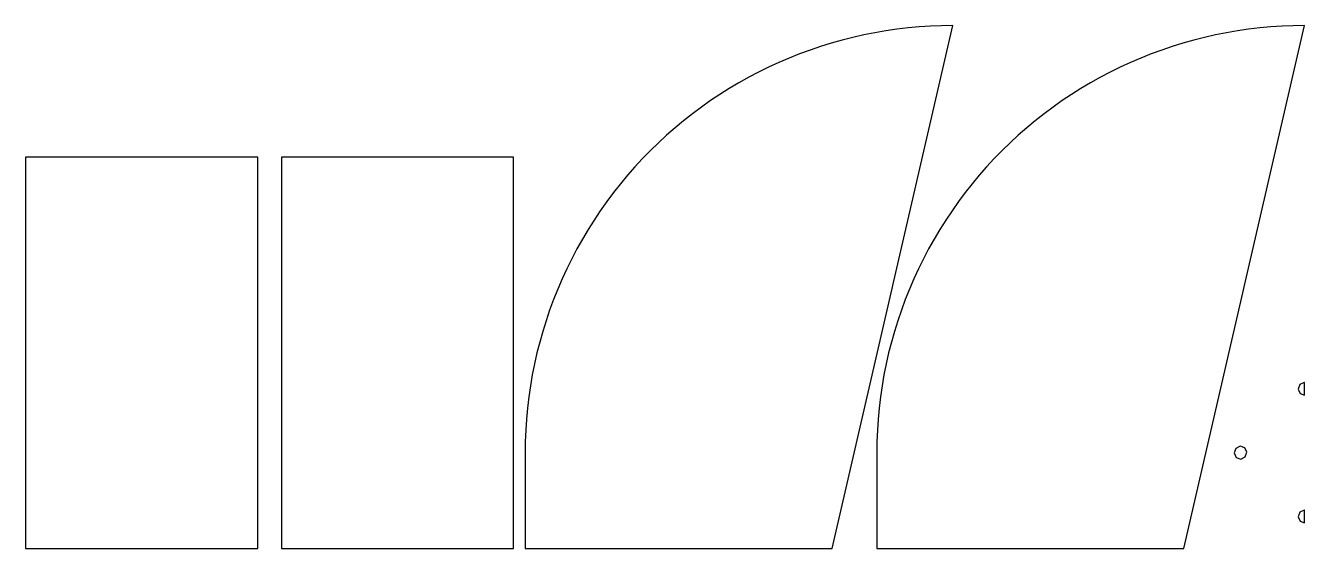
# Model space of a CAD drawing. Header units: metres. Extents: x 0 to 20, y 0 to 8.2.
import ezdxf

# ---------------------------------------------------------------- set-up
doc = ezdxf.new("R2010")
doc.units = ezdxf.units.M

msp = doc.modelspace()

# ---------------------------------------------------------------- linework, layer by layer
for p, q in [((12.6155, 0), (14.5, 8.1875)), ((12.9388, 8.00272), (12.7691, 7.95963)), ((13.1096, 8.04135), (12.9388, 8.00272)), ((13.2813, 8.07552), (13.1096, 8.04135)), ((13.4539, 8.10516), (13.2813, 8.07552)), ((13.6271, 8.13028), (13.4539, 8.10516)), ((13.801, 8.15086), (13.6271, 8.13028)), ((13.9753, 8.16687), (13.801, 8.15086)), ((14.15, 8.17833), (13.9753, 8.16687)), ((14.325, 8.1852), (14.15, 8.17833)), ((14.5, 8.1875), (14.325, 8.1852)), ((18.1155, 0), (20, 8.1875)), ((18.4388, 8.00272), (18.2691, 7.95963)), ((18.6096, 8.04135), (18.4388, 8.00272)), ((18.7813, 8.07552), (18.6096, 8.04135)), ((18.9539, 8.10516), (18.7813, 8.07552)), ((19.1271, 8.13028), (18.9539, 8.10516)), ((19.301, 8.15086), (19.1271, 8.13028)), ((19.4753, 8.16687), (19.301, 8.15086)), ((19.65, 8.17833), (19.4753, 8.16687)), ((19.825, 8.1852), (19.65, 8.17833)), ((20, 8.1875), (19.825, 8.1852)), ((12.2677, 7.80391), (12.1034, 7.74332)), ((12.4335, 7.86018), (12.2677, 7.80391)), ((12.6007, 7.91209), (12.4335, 7.86018)), ((12.7691, 7.95963), (12.6007, 7.91209)), ((17.7677, 7.80391), (17.6034, 7.74332)), ((17.9335, 7.86018), (17.7677, 7.80391)), ((18.1007, 7.91209), (17.9335, 7.86018)), ((18.2691, 7.95963), (18.1007, 7.91209)), ((11.78, 7.60933), (11.621, 7.53603)), ((11.9408, 7.67844), (11.78, 7.60933)), ((12.1034, 7.74332), (11.9408, 7.67844)), ((17.28, 7.60933), (17.121, 7.53603)), ((17.4408, 7.67844), (17.28, 7.60933)), ((17.6034, 7.74332), (17.4408, 7.67844)), ((11.4639, 7.4586), (11.309, 7.37708)), ((11.621, 7.53603), (11.4639, 7.4586)), ((16.9639, 7.4586), (16.809, 7.37708)), ((17.121, 7.53603), (16.9639, 7.4586)), ((11.0058, 7.20203), (10.8577, 7.1086)), ((11.1563, 7.29153), (11.0058, 7.20203)), ((11.309, 7.37708), (11.1563, 7.29153)), ((16.5058, 7.20203), (16.3577, 7.1086)), ((16.6563, 7.29153), (16.5058, 7.20203)), ((16.809, 7.37708), (16.6563, 7.29153)), ((10.7122, 7.01134), (10.5692, 6.91029)), ((10.8577, 7.1086), (10.7122, 7.01134)), ((16.2122, 7.01134), (16.0692, 6.91029)), ((16.3577, 7.1086), (16.2122, 7.01134)), ((10.4289, 6.80554), (10.2914, 6.69716)), ((10.5692, 6.91029), (10.4289, 6.80554)), ((15.9289, 6.80554), (15.7914, 6.69716)), ((16.0692, 6.91029), (15.9289, 6.80554)), ((10.2914, 6.69716), (10.1568, 6.58521)), ((15.7914, 6.69716), (15.6568, 6.58521)), ((10.0252, 6.46977), (9.89664, 6.35094)), ((10.1568, 6.58521), (10.0252, 6.46977)), ((15.5252, 6.46977), (15.3966, 6.35094)), ((15.6568, 6.58521), (15.5252, 6.46977)), ((9.77122, 6.22878), (9.64906, 6.10336)), ((9.89664, 6.35094), (9.77122, 6.22878)), ((15.2712, 6.22878), (15.1491, 6.10336)), ((15.3966, 6.35094), (15.2712, 6.22878)), ((3.6326, 6.125), (0, 6.125)), ((0, 6.125), (0, 0)), ((3.6326, 0), (3.6326, 6.125)), ((7.6326, 6.125), (4, 6.125)), ((4, 6.125), (4, 0)), ((7.6326, 0), (7.6326, 6.125)), ((9.64906, 6.10336), (9.53023, 5.97481)), ((15.1491, 6.10336), (15.0302, 5.97481)), ((9.41479, 5.84317), (9.30284, 5.70857)), ((9.53023, 5.97481), (9.41479, 5.84317)), ((14.9148, 5.84317), (14.8028, 5.70857)), ((15.0302, 5.97481), (14.9148, 5.84317)), ((9.30284, 5.70857), (9.19446, 5.57109)), ((14.8028, 5.70857), (14.6945, 5.57109)), ((9.08971, 5.4308), (8.98866, 5.28783)), ((9.19446, 5.57109), (9.08971, 5.4308)), ((14.5897, 5.4308), (14.4887, 5.28783)), ((14.6945, 5.57109), (14.5897, 5.4308)), ((8.98866, 5.28783), (8.8914, 5.14227)), ((14.4887, 5.28783), (14.3914, 5.14227)), ((8.8914, 5.14227), (8.79797, 4.9942)), ((14.3914, 5.14227), (14.298, 4.9942)), ((8.70847, 4.84373), (8.62292, 4.69099)), ((8.79797, 4.9942), (8.70847, 4.84373)), ((14.2085, 4.84373), (14.1229, 4.69099)), ((14.298, 4.9942), (14.2085, 4.84373)), ((8.62292, 4.69099), (8.5414, 4.53606)), ((14.1229, 4.69099), (14.0414, 4.53606)), ((8.5414, 4.53606), (8.46397, 4.37903)), ((14.0414, 4.53606), (13.964, 4.37903)), ((8.39067, 4.22005), (8.32156, 4.05919)), ((8.46397, 4.37903), (8.39067, 4.22005)), ((13.8907, 4.22005), (13.8216, 4.05919)), ((13.964, 4.37903), (13.8907, 4.22005)), ((8.32156, 4.05919), (8.25668, 3.89658)), ((13.8216, 4.05919), (13.7567, 3.89658)), ((8.25668, 3.89658), (8.19609, 3.73233)), ((13.7567, 3.89658), (13.6961, 3.73233)), ((8.19609, 3.73233), (8.13982, 3.56654)), ((13.6961, 3.73233), (13.6398, 3.56654)), ((8.13982, 3.56654), (8.08791, 3.39934)), ((13.6398, 3.56654), (13.5879, 3.39934)), ((8.04037, 3.23085), (7.99728, 3.06116)), ((8.08791, 3.39934), (8.04037, 3.23085)), ((13.5404, 3.23085), (13.4973, 3.06116)), ((13.5879, 3.39934), (13.5404, 3.23085)), ((7.99728, 3.06116), (7.95865, 2.8904)), ((13.4973, 3.06116), (13.4586, 2.8904)), ((7.95865, 2.8904), (7.92448, 2.71869)), ((13.4586, 2.8904), (13.4245, 2.71869)), ((7.92448, 2.71869), (7.89484, 2.54614)), ((13.4245, 2.71869), (13.3948, 2.54614)), ((7.89484, 2.54614), (7.86972, 2.37288)), ((13.3948, 2.54614), (13.3697, 2.37288)), ((19.9257, 2.56691), (19.9001, 2.49477)), ((19.9001, 2.49477), (19.9331, 2.42567)), ((19.9948, 2.59985), (19.9257, 2.56691)), ((19.9331, 2.42567), (20, 2.40198)), ((20, 2.59801), (19.9948, 2.59985)), ((20, 2.40198), (20, 2.59801)), ((7.86972, 2.37288), (7.84914, 2.19902)), ((13.3697, 2.37288), (13.3491, 2.19902)), ((7.83313, 2.02469), (7.82167, 1.84999)), ((7.84914, 2.19902), (7.83313, 2.02469)), ((13.3331, 2.02469), (13.3217, 1.84999)), ((13.3491, 2.19902), (13.3331, 2.02469)), ((7.82167, 1.84999), (7.8148, 1.67505)), ((13.3217, 1.84999), (13.3148, 1.67505)), ((7.8148, 1.67505), (7.8125, 1.5)), ((13.3148, 1.67505), (13.3125, 1.5)), ((7.8125, 1.5), (7.8125, 0)), ((13.3125, 1.5), (13.3125, 0)), ((18.9257, 1.56691), (18.9001, 1.49478)), ((18.9001, 1.49478), (18.9331, 1.42569)), ((18.9948, 1.59985), (18.9257, 1.56691)), ((18.9331, 1.42569), (19.0052, 1.40015)), ((19.0669, 1.57431), (18.9948, 1.59985)), ((19.0052, 1.40015), (19.0743, 1.43309)), ((19.0999, 1.50522), (19.0669, 1.57431)), ((19.0743, 1.43309), (19.0999, 1.50522)), ((19.9257, 0.56693), (19.9001, 0.49478)), ((19.9001, 0.49478), (19.9331, 0.42569)), ((19.9948, 0.59987), (19.9257, 0.56693)), ((19.9331, 0.42569), (20, 0.40199)), ((20, 0.59802), (19.9948, 0.59987)), ((20, 0.40199), (20, 0.59802)), ((0, 0), (3.6326, 0)), ((4, 0), (7.6326, 0)), ((7.8125, 0), (12.6155, 0)), ((13.3125, 0), (18.1155, 0))]:
    msp.add_line(p, q)

doc.saveas('drawing.dxf')
